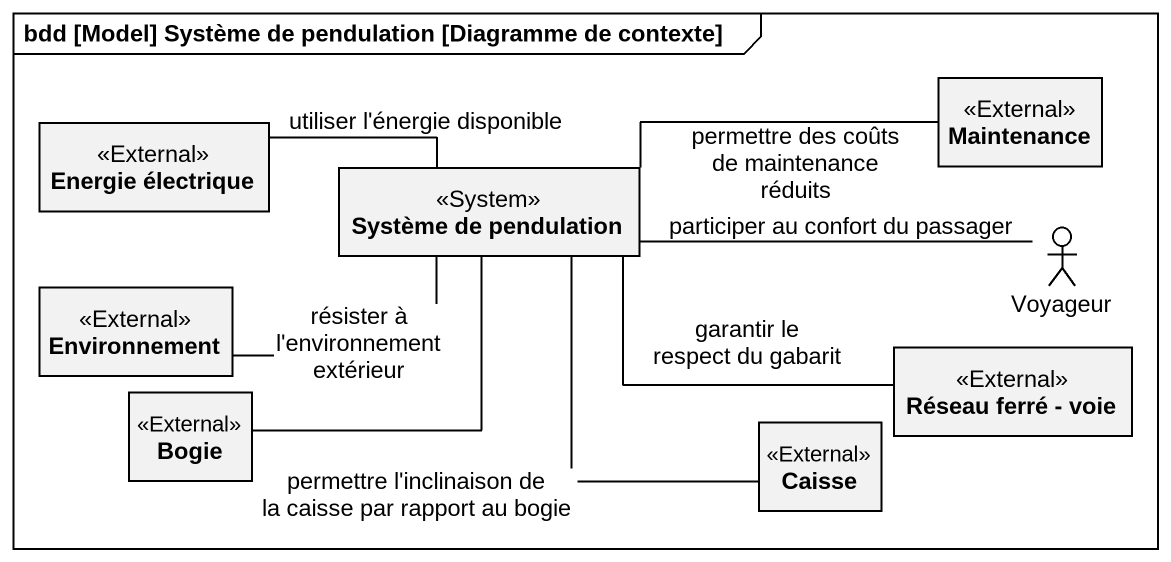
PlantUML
@startuml
mainframe bdd [Model] Système de pendulation [Diagramme de contexte]
allowmixing
hide circle
hide empty members
class Maintenance <<External>>
class "Energie électrique" as Energie_électrique <<External>>
class "Système de pendulation" as Système_de_pendulation <<System>>
class Environnement <<External>>
actor Voyageur
class "Réseau ferré - voie" as Réseau_ferré_voie <<External>>
class Bogie <<External>>
class Caisse <<External>>
Maintenance -left- Système_de_pendulation : permettre des coûts de maintenance réduits
Energie_électrique -right- Système_de_pendulation : utiliser l'énergie disponible
Environnement -right- Système_de_pendulation : résister à l'environnement extérieur
Voyageur -left- Système_de_pendulation : participer au confort du passager
Réseau_ferré_voie -left- Système_de_pendulation : garantir le respect du gabarit
Bogie -up- Système_de_pendulation : permettre l'inclinaison de la caisse par rapport au bogie
Caisse -up- Système_de_pendulation
@enduml
